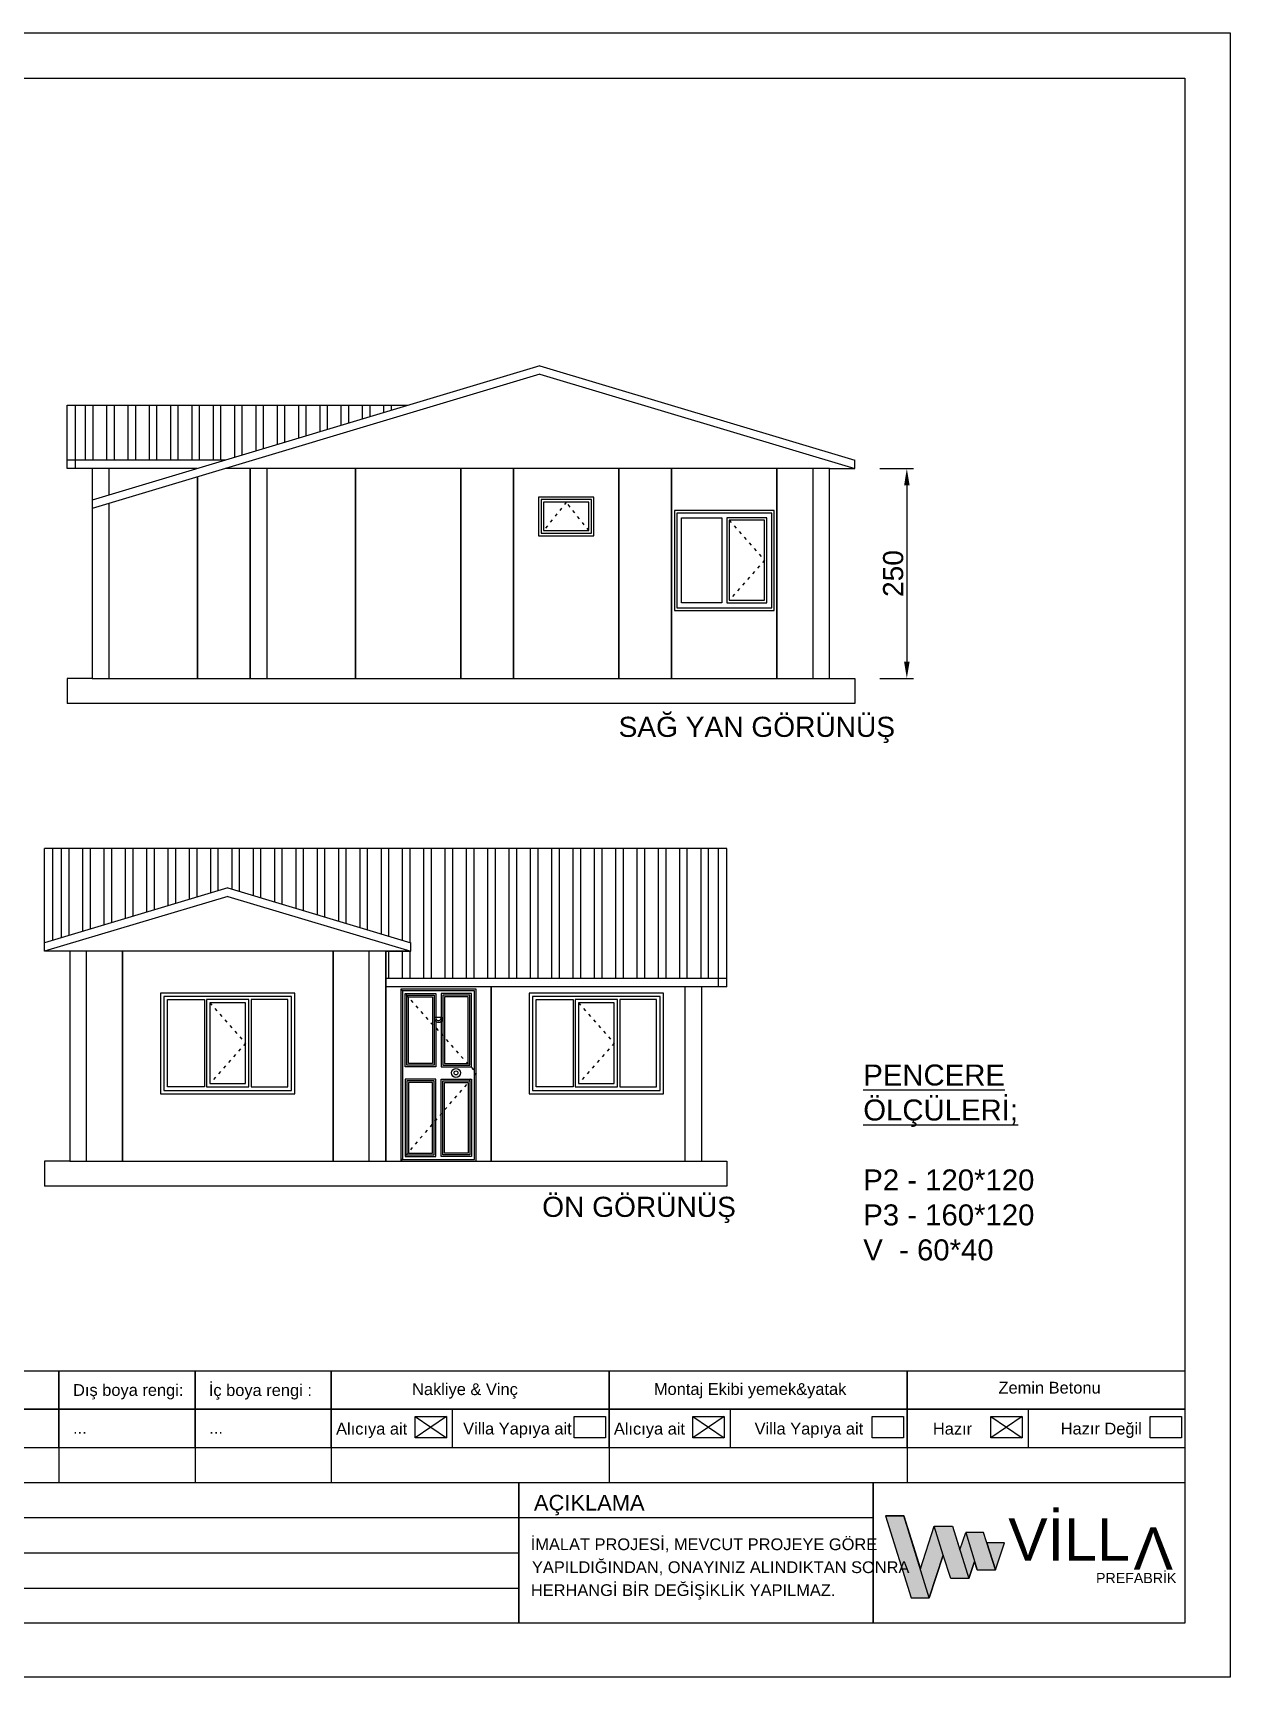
# Model space of a CAD drawing. Header units: millimetres. Extents: x 204298 to 220821, y -217696 to -203281.
# Drawn here: x 205643 to 207070, y -205240 to -203281 of the extents above; entities that cross this region are included whole.
import ezdxf

# ---------------------------------------------------------------- set-up
doc = ezdxf.new("R2010")
doc.units = ezdxf.units.MM
doc.header["$MEASUREMENT"] = 0
doc.linetypes.add('ACAD_ISO03W100', pattern=[30, 12, -18])
doc.layers.add('ANTET', color=7, linetype='Continuous')
doc.layers.add('YAZI', color=50, linetype='Continuous')
doc.styles.get("Standard").update_dxf_attribs({"font": 'arial.ttf'})
doc.dimstyles.new('SERCAN', dxfattribs={"dimscale": 20, "dimtxt": 1.2, "dimasz": 1, "dimexe": 0.4, "dimexo": 1.5, "dimgap": 0.2, "dimtad": 1, "dimrnd": 1, "dimzin": 12, "dimdsep": 46, "dimtxsty": 'Standard', "dimcen": 0.8, "dimdle": 0.0005, "dimclrd": 150, "dimclre": 1, "dimclrt": 3, "dimazin": 3, "dimtfac": 1, "dimtmove": 0, "dimatfit": 3, "dimldrblk": 'DOTSMALL', "dimfxl": 0, "dimtolj": 1, "dimtzin": 0, "dimarcsym": 0})

# ---------------------------------------------------------------- blocks, each defined once
blk = doc.blocks.new('Y.PANO')
at = {"color": 2}
blk.add_lwpolyline([(23785.5, 14100.5), (23848.2, 14100.5), (23848.2, 14350.5), (23785.5, 14350.5)], close=True, dxfattribs=at)
blk = doc.blocks.new('dffdfddffdfdfddf')
at = {"color": 1, "linetype": 'ACAD_ISO03W100', "ltscale": 0.3}
for p, q in [((24831, 14289.1), (24873.2, 14241)), ((24873.2, 14241), (24831, 14192.8))]:
    blk.add_line(p, q, dxfattribs=at)
at = {"color": 2}
blk.add_lwpolyline([(24726.7, 14100.5), (24977.7, 14100.5), (24977.7, 14350.5), (24726.7, 14350.5)], close=True, dxfattribs=at)
at = {"color": 0}
for points in [[(24932.2, 14300.5), (24772.2, 14300.5), (24772.2, 14180.5), (24932.2, 14180.5)], [(24928.2, 14296.5), (24776.2, 14296.5), (24776.2, 14184.5), (24928.2, 14184.5)], [(24780.5, 14293.1), (24824.5, 14293.1), (24824.5, 14188.8), (24780.5, 14188.8)], [(24877.2, 14293.1), (24827, 14293.1), (24827, 14188.8), (24877.2, 14188.8)], [(24873.2, 14289.1), (24831, 14289.1), (24831, 14192.8), (24873.2, 14192.8)], [(24923.9, 14293.1), (24879.9, 14293.1), (24879.9, 14188.8), (24923.9, 14188.8)]]:
    blk.add_lwpolyline(points, close=True, dxfattribs=at)
blk = doc.blocks.new('TAM PANO')
at = {"color": 2}
blk.add_lwpolyline([(23848.2, 14100.5), (23973.7, 14100.5), (23973.7, 14350.5), (23848.2, 14350.5)], close=True, dxfattribs=at)
blk = doc.blocks.new('V')
at = {"color": 1, "linetype": 'ACAD_ISO03W100', "ltscale": 0.3}
for p, q in [((25417, 14310.5), (25390, 14276.5)), ((25444, 14276.5), (25417, 14310.5))]:
    blk.add_line(p, q, dxfattribs=at)
at = {"color": 2}
blk.add_lwpolyline([(25354.2, 14100.5), (25479.7, 14100.5), (25479.7, 14350.5), (25354.2, 14350.5)], close=True, dxfattribs=at)
at = {"color": 0}
for points in [[(25384, 14316.5), (25384, 14270.5), (25450, 14270.5), (25450, 14316.5)], [(25387, 14313.5), (25387, 14273.5), (25447, 14273.5), (25447, 14313.5)]]:
    blk.add_lwpolyline(points, close=True, dxfattribs=at)
at = {"color": 144}
blk.add_lwpolyline([(25390, 14310.5), (25390, 14276.5), (25444, 14276.5), (25444, 14310.5)], close=True, dxfattribs=at)
blk = doc.blocks.new('P2')
at = {"color": 1, "linetype": 'ACAD_ISO03W100', "ltscale": 0.3}
for p, q in [((24669.9, 14288.9), (24711.9, 14241.3)), ((24669.9, 14288.9), (24711.9, 14241.3)), ((24711.9, 14241.3), (24669.9, 14193.6)), ((24711.9, 14241.3), (24669.9, 14193.6))]:
    blk.add_line(p, q, dxfattribs=at)
at = {"color": 2}
blk.add_lwpolyline([(24601.2, 14100.5), (24726.7, 14100.5), (24726.7, 14350.5), (24601.2, 14350.5)], close=True, dxfattribs=at)
at = {"color": 0}
for points in [[(24723.5, 14300.5), (24604.5, 14300.5), (24604.5, 14181.5), (24723.5, 14181.5)], [(24723.5, 14300.5), (24604.5, 14300.5), (24604.5, 14181.5), (24723.5, 14181.5)], [(24720.5, 14297.5), (24607.5, 14297.5), (24607.5, 14184.5), (24720.5, 14184.5)], [(24720.5, 14297.5), (24607.5, 14297.5), (24607.5, 14184.5), (24720.5, 14184.5)], [(24613, 14291.9), (24661, 14291.9), (24661, 14190.6), (24613, 14190.6)], [(24613, 14291.9), (24661, 14291.9), (24661, 14190.6), (24613, 14190.6)], [(24714.9, 14291.9), (24666.9, 14291.9), (24666.9, 14190.6), (24714.9, 14190.6)], [(24714.9, 14291.9), (24666.9, 14291.9), (24666.9, 14190.6), (24714.9, 14190.6)], [(24711.9, 14288.9), (24669.9, 14288.9), (24669.9, 14193.6), (24711.9, 14193.6)], [(24711.9, 14288.9), (24669.9, 14288.9), (24669.9, 14193.6), (24711.9, 14193.6)]]:
    blk.add_lwpolyline(points, close=True, dxfattribs=at)
blk = doc.blocks.new('30x30')
for p, q in [((0, 0), (-30, 0)), ((-30, 0), (-30, -30))]:
    blk.add_line(p, q)
blk = doc.blocks.new('*D7627')
at = {"color": 1, "lineweight": -2}
for p, q in [((206652.6, -203800.2), (206692.7, -203800.2)), ((206652.6, -204050.2), (206692.7, -204050.2))]:
    blk.add_line(p, q, dxfattribs=at)
at = {"color": 150, "lineweight": -2}
blk.add_line((206684.7, -203820.2), (206684.7, -204030.2), dxfattribs=at)
at = {"color": 150}
for points in [[(206688, -203820.2), (206681.4, -203820.2), (206684.7, -203800.2)], [(206681.4, -204030.2), (206688, -204030.2), (206684.7, -204050.2)]]:
    blk.add_solid(points, dxfattribs=at)
at = {"layer": 'Defpoints', "color": 0}
for p in [(206622.6, -203800.2), (206622.6, -204050.2), (206684.7, -204050.2)]:
    blk.add_point(p, dxfattribs=at)
at = {"color": 3, "insert": (206668.5, -203925.2), "char_height": 24, "attachment_point": 5, "rotation": 90}
blk.add_mtext('\\A1;250', dxfattribs=at)
blk = doc.blocks.new('_DotSmall')
at = {"color": 0, "linetype": 'ByBlock', "const_width": 0.5}
blk.add_lwpolyline([(-0.0625, 0, 1), (0.0625, 0, 1)], format="xyb", close=True, dxfattribs=at)
blk = doc.blocks.new('VİLLA YAPI LOGO')
h = blk.add_hatch(color=152)
h.dxf.hatch_style = 1
h.paths.add_polyline_path([(9538.8, 8387.7), (9514.4, 8387.7), (9548.6, 8279.2), (9572.4, 8279.2)])
h.paths.add_polyline_path([(9603, 8374.1), (9578.7, 8374.1), (9590.8, 8335.7), (9600.7, 8304.6), (9624.8, 8304.6)])
h.paths.add_polyline_path([(9648.6, 8351.8), (9644.1, 8365.8), (9620.6, 8365.8), (9635.8, 8316.2), (9660.2, 8316.2)])
h = blk.add_hatch(color=30)
h.dxf.hatch_style = 1
h.paths.add_polyline_path([(9590.8, 8335.7), (9578.7, 8374.1), (9560.6, 8317.3), (9572.4, 8279.2)])
h.paths.add_polyline_path([(9620.6, 8365.8), (9612.8, 8342.8), (9624.8, 8304.6), (9632.4, 8327)])
h.paths.add_polyline_path([(9671.8, 8351.8), (9648.6, 8351.8), (9660.2, 8316.2)])
blk.add_lwpolyline([(9514.4, 8387.7), (9548.6, 8279.2), (9572.4, 8279.2), (9538.8, 8387.7), (9514.4, 8387.7), (9538.8, 8387.7), (9560.6, 8317.3), (9578.7, 8374.1), (9603, 8374.1), (9624.8, 8304.6), (9600.7, 8304.6), (9590.8, 8335.7), (9572.4, 8279.2), (9590.8, 8335.7), (9578.7, 8374.1), (9603, 8374.1), (9612.8, 8342.8), (9620.6, 8365.8), (9635.8, 8316.2), (9632.4, 8327), (9624.8, 8304.6), (9632.4, 8327), (9635.8, 8316.2), (9660.2, 8316.2), (9671.8, 8351.8), (9648.6, 8351.8), (9660.2, 8316.2), (9644.1, 8365.8), (9620.6, 8365.8)])
at = {"attachment_point": 1}
for s, width, heights, insert, char_height in [('{\\f@Arial Unicode MS|b0|i0|c162|p34;VİLL}', 218.068, [79], (9676.9, 8384.4), 56.056), ('{\\f@Arial Unicode MS|b0|i0|c162|p34;PREFABRİK}', 125.405, [36.9], (9793.1, 8312), 13.453)]:
    blk.add_mtext_dynamic_manual_height_columns(s, width=width, gutter_width=12.5, heights=heights, dxfattribs=dict(at, insert=insert, char_height=char_height))
at = {"insert": (9895, 8316.3), "char_height": 56.056, "attachment_point": 1, "rotation": 180}
blk.add_mtext_dynamic_manual_height_columns('{\\f@Arial Unicode MS|b0|i0|c162|p34;V}', width=405.085, gutter_width=12.5, heights=[68.1], dxfattribs=at)

msp = doc.modelspace()

# ---------------------------------------------------------------- hatches: boundary and pattern name
h = msp.add_hatch()
h.set_pattern_fill('STEEL', color=1, scale=8, angle=45)
h.set_pattern_definition([(90, (186309.45, -209145.983), (-25.4, 5e-15), []), (90, (186300.47, -209137.003), (-25.4, 5e-15), [])])
h.paths.add_polyline_path([(206090.623, -203724.676), (205694.123, -203724.676), (205694.123, -203790.151), (205872.373, -203790.151)])
h = msp.add_hatch()
h.set_pattern_fill('STEEL', color=1, scale=8, angle=45)
h.set_pattern_definition([(90, (187449.334, -209721.217), (-25.4, 5e-15), []), (90, (187440.354, -209712.237), (-25.4, 5e-15), [])])
h.paths.add_polyline_path([(206460.356, -204252.848), (205667.356, -204252.848), (205667.356, -204362.385), (205875.606, -204299.91), (206093.856, -204365.385), (206093.856, -204375.385), (206063.856, -204375.385), (206063.856, -204407.808), (206460.356, -204407.808)])

# ---------------------------------------------------------------- linework, layer by layer
for p, q in [((206247.498, -203677.614), (205714.123, -203837.626)), ((206247.498, -203687.614), (205714.123, -203847.626)), ((206247.498, -203677.614), (206622.623, -203790.151)), ((206247.498, -203687.614), (206622.623, -203800.151)), ((205684.123, -203800.151), (205684.123, -203724.676)), ((205684.123, -203724.676), (206090.623, -203724.676)), ((205694.123, -203800.151), (205694.123, -203724.676)), ((205872.373, -203790.151), (205684.123, -203790.151)), ((206622.623, -203800.151), (206622.623, -203790.151)), ((205714.123, -203800.151), (205684.123, -203800.151)), ((206592.623, -203800.151), (206622.623, -203800.151)), ((206622.623, -204080.151), (205684.123, -204080.151)), ((206470.356, -204252.848), (205657.356, -204252.848)), ((205657.356, -204375.385), (205657.356, -204252.848)), ((205667.356, -204362.385), (205667.356, -204252.848)), ((206460.356, -204417.808), (206460.356, -204252.848)), ((206470.356, -204417.808), (206470.356, -204252.848)), ((205875.606, -204299.91), (205657.356, -204365.385)), ((205875.606, -204299.91), (206093.856, -204365.385)), ((205875.606, -204309.91), (205657.356, -204375.385)), ((205875.606, -204309.91), (206093.856, -204375.385)), ((205657.356, -204375.385), (205657.356, -204365.385)), ((205687.356, -204375.385), (205657.356, -204375.385)), ((206063.856, -204375.385), (206093.856, -204375.385)), ((206093.856, -204375.385), (206093.856, -204365.385)), ((206470.356, -204407.808), (206063.856, -204407.808)), ((206470.356, -204417.808), (206063.856, -204417.808)), ((206470.356, -204655.385), (205657.356, -204655.385)), ((206143.095, -204921.243), (206143.095, -204967.236)), ((206474.107, -204921.243), (206474.107, -204967.236)), ((206829.081, -204921.243), (206829.081, -204967.236)), ((206098.725, -204930.018), (206136.115, -204955.37)), ((206136.115, -204930.018), (206098.725, -204955.37)), ((206429.736, -204930.018), (206467.127, -204955.37)), ((206467.127, -204930.018), (206429.736, -204955.37)), ((206784.711, -204930.018), (206822.101, -204955.37)), ((206822.101, -204930.018), (206784.711, -204955.37)), ((205674.291, -204967.236), (205674.291, -205008.357)), ((205836.621, -204967.236), (205836.621, -205008.357)), ((205998.951, -204967.236), (205998.951, -205008.357)), ((206329.962, -204967.236), (206329.962, -205008.357)), ((206684.937, -204967.236), (206684.937, -205008.357))]:
    msp.add_line(p, q)
at = {"color": 1, "linetype": 'ACAD_ISO03W100', "ltscale": 0.3}
for p, q in [((206081.606, -204420.385), (206171.606, -204520.385)), ((206293.666, -204436.75), (206335.869, -204484.872)), ((206335.869, -204484.872), (206293.666, -204532.995)), ((206171.606, -204520.385), (206081.606, -204625.385))]:
    msp.add_line(p, q, dxfattribs=at)
at = {"color": 30}
for q in [(206121.347, -204454.398), (206131.865, -204454.398)]:
    msp.add_line((206129.871, -204454.398), q, dxfattribs=at)
at = {"color": 2}
for points in [[(205839.04, -203800.151), (205714.123, -203800.151), (205714.123, -204050.151), (205839.623, -204050.151), (205839.623, -203809.976)], [(205839.623, -203809.976), (205839.623, -204050.151), (205902.373, -204050.151), (205902.373, -203800.151), (205872.373, -203800.151)], [(206093.856, -204375.385), (206063.856, -204375.385), (206063.856, -204625.385), (206189.356, -204625.385), (206189.356, -204417.808)], [(206189.356, -204417.808), (206189.356, -204625.385), (206440.356, -204625.385), (206440.356, -204417.808)]]:
    msp.add_lwpolyline(points, dxfattribs=at)
msp.add_lwpolyline([(205734.123, -203831.626), (205734.123, -203800.151), (205714.123, -203800.151), (205714.123, -204050.151), (205734.123, -204050.151), (205734.123, -203841.626)])
for points in [[(205902.373, -204050.151), (205922.373, -204050.151), (205922.373, -203800.151), (205902.373, -203800.151)], [(206572.623, -204050.151), (206592.623, -204050.151), (206592.623, -203800.151), (206572.623, -203800.151)], [(205687.356, -204625.385), (205707.356, -204625.385), (205707.356, -204375.385), (205687.356, -204375.385)], [(206043.856, -204625.385), (206063.856, -204625.385), (206063.856, -204375.385), (206043.856, -204375.385)], [(206420.356, -204625.385), (206440.356, -204625.385), (206440.356, -204417.808), (206420.356, -204417.808)], [(205511.962, -204875.25), (205674.291, -204875.25), (205674.291, -204921.243), (205511.962, -204921.243)], [(205674.291, -204875.25), (205836.621, -204875.25), (205836.621, -204921.243), (205674.291, -204921.243)], [(205836.621, -204875.25), (205998.951, -204875.25), (205998.951, -204921.243), (205836.621, -204921.243)], [(205998.951, -204875.25), (206329.962, -204875.25), (206329.962, -204921.243), (205998.951, -204921.243)], [(206329.962, -204875.25), (206684.937, -204875.25), (206684.937, -204921.243), (206329.962, -204921.243)], [(206684.937, -204875.25), (207015.948, -204875.25), (207015.948, -204921.243), (206684.937, -204921.243)], [(205511.962, -204921.243), (205674.291, -204921.243), (205674.291, -204967.236), (205511.962, -204967.236)], [(205674.291, -204921.243), (205836.621, -204921.243), (205836.621, -204967.236), (205674.291, -204967.236)], [(205836.621, -204921.243), (205998.951, -204921.243), (205998.951, -204967.236), (205836.621, -204967.236)], [(205998.951, -204921.243), (206329.962, -204921.243), (206329.962, -204967.236), (205998.951, -204967.236)], [(206329.962, -204921.243), (206684.937, -204921.243), (206684.937, -204967.236), (206329.962, -204967.236)], [(206684.937, -204921.243), (207015.948, -204921.243), (207015.948, -204967.236), (206684.937, -204967.236)], [(206098.725, -204930.018), (206136.115, -204930.018), (206136.115, -204955.37), (206098.725, -204955.37)], [(206288.456, -204930.018), (206325.847, -204930.018), (206325.847, -204955.37), (206288.456, -204955.37)], [(206429.736, -204930.018), (206467.127, -204930.018), (206467.127, -204955.37), (206429.736, -204955.37)], [(206643.431, -204930.018), (206680.821, -204930.018), (206680.821, -204955.37), (206643.431, -204955.37)], [(206784.711, -204930.018), (206822.101, -204930.018), (206822.101, -204955.37), (206784.711, -204955.37)], [(206974.442, -204930.018), (207011.832, -204930.018), (207011.832, -204955.37), (206974.442, -204955.37)]]:
    msp.add_lwpolyline(points, close=True)
at = {"color": 30}
for points in [[(206171.606, -204420.385), (206081.606, -204420.385), (206081.606, -204625.385), (206171.606, -204625.385)], [(206169.606, -204422.385), (206083.606, -204422.385), (206083.606, -204623.385), (206169.606, -204623.385)], [(206087.104, -204425.778), (206123.347, -204425.778), (206123.347, -204513.066), (206087.104, -204513.066)], [(206089.104, -204427.778), (206121.347, -204427.778), (206121.347, -204511.066), (206089.104, -204511.066)], [(206091.104, -204429.778), (206119.347, -204429.778), (206119.347, -204509.066), (206091.104, -204509.066)], [(206166.108, -204425.778), (206129.865, -204425.778), (206129.865, -204513.066), (206166.108, -204513.066)], [(206164.108, -204427.778), (206131.865, -204427.778), (206131.865, -204511.066), (206164.108, -204511.066)], [(206162.108, -204429.778), (206133.865, -204429.778), (206133.865, -204509.066), (206162.108, -204509.066)], [(206087.104, -204619.993), (206123.347, -204619.993), (206123.347, -204527.705), (206087.104, -204527.705)], [(206089.104, -204617.993), (206121.347, -204617.993), (206121.347, -204529.705), (206089.104, -204529.705)], [(206091.104, -204615.993), (206119.347, -204615.993), (206119.347, -204531.705), (206091.104, -204531.705)], [(206166.108, -204619.993), (206129.865, -204619.993), (206129.865, -204527.705), (206166.108, -204527.705)], [(206164.108, -204617.993), (206131.865, -204617.993), (206131.865, -204529.705), (206164.108, -204529.705)], [(206162.108, -204615.993), (206133.865, -204615.993), (206133.865, -204531.705), (206162.108, -204531.705)]]:
    msp.add_lwpolyline(points, close=True, dxfattribs=at)
at = {"color": 0}
for points in [[(206394.856, -204425.385), (206234.856, -204425.385), (206234.856, -204545.385), (206394.856, -204545.385)], [(206390.856, -204429.385), (206238.856, -204429.385), (206238.856, -204541.385), (206390.856, -204541.385)], [(206243.171, -204432.706), (206287.129, -204432.706), (206287.129, -204537.028), (206243.171, -204537.028)], [(206339.869, -204432.75), (206289.666, -204432.75), (206289.666, -204536.995), (206339.869, -204536.995)], [(206335.869, -204436.75), (206293.666, -204436.75), (206293.666, -204532.995), (206335.869, -204532.995)], [(206386.541, -204432.706), (206342.582, -204432.706), (206342.582, -204537.028), (206386.541, -204537.028)]]:
    msp.add_lwpolyline(points, close=True, dxfattribs=at)
at = {"color": 30}
for radius in [5.332, 2.332]:
    msp.add_circle((206147.512, -204520.306), radius, dxfattribs=at)
for radius, start in [(5.274, 179.254775), (3.274, 178.802759)]:
    msp.add_arc((206126.605, -204454.638), radius, start, 4.202901, dxfattribs=at)
at = {"layer": 'ANTET'}
for p, q in [((206644.527, -205176.156), (206644.527, -205008.195)), ((206644.527, -205008.195), (206644.527, -205176.156)), ((207015.948, -205008.195), (207015.948, -205176.156)), ((204721.703, -205008.357), (207015.948, -205008.357)), ((206222.445, -205008.357), (206222.445, -205176.156)), ((206222.445, -205176.156), (206222.445, -205008.357)), ((204996.989, -205050.347), (206222.445, -205050.347)), ((204996.989, -205092.338), (206222.445, -205092.338)), ((204996.989, -205134.328), (206222.445, -205134.328))]:
    msp.add_line(p, q, dxfattribs=at)
for points in [[(204298.495, -203280.869), (207069.861, -203280.869), (207069.861, -205240.421), (204298.495, -205240.421)], [(204352.408, -203334.782), (207015.948, -203334.782), (207015.948, -205176.156), (204352.408, -205176.156)]]:
    msp.add_lwpolyline(points, close=True, dxfattribs=at)
at = {"layer": 'ANTET', "ltscale": 1, "flags": 128}
msp.add_lwpolyline([(206222.445, -205050.347), (206644.527, -205050.347)], dxfattribs=at)

# ---------------------------------------------------------------- block references
for name, p in [('TAM PANO', (182054.168, -218150.608)), ('TAM PANO', (182179.668, -218150.608)), ('Y.PANO', (182367.918, -218150.608)), ('V', (180861.918, -218150.608)), ('Y.PANO', (182556.168, -218150.608)), ('P2', (181803.168, -218150.608)), ('Y.PANO', (182744.418, -218150.608)), ('30x30', (205714.123, -204050.151)), ('Y.PANO', (181901.901, -218725.842)), ('dffdfddffdfdfddf', (181023.401, -218725.842)), ('Y.PANO', (182215.651, -218725.842)), ('30x30', (205687.356, -204625.385))]:
    msp.add_blockref(name, p)
at = {"xscale": -1}
for p in [(206592.623, -204050.151), (206440.356, -204625.385)]:
    msp.add_blockref('30x30', p, dxfattribs=at)
at = {"xscale": 0.9, "yscale": 0.9, "zscale": 0.9}
msp.add_blockref('VİLLA YAPI LOGO', (198096.294, -212597.101), dxfattribs=at)

# ---------------------------------------------------------------- texts
at = {"insert": (206632.794, -204510.362), "char_height": 25, "attachment_point": 1}
msp.add_mtext_dynamic_manual_height_columns('{\\LPENCERE ÖLÇÜLERİ;}\\P\\PP2 - 120*120\\PP3 - 160*120\\PV  - 60*40', width=318.49724, gutter_width=12.5, heights=[249.345], dxfattribs=at)
at = {"layer": 'ANTET'}
e = msp.add_text('AÇIKLAMA', height=18.6624, dxfattribs=at)
e.set_placement((206240.39, -205041.855))
e.dxf.unprotected_set("ltscale", 0)
for s, p in [('İMALAT PROJESİ, MEVCUT PROJEYE GÖRE', (206236.574, -205089.088)), ('YAPILDIĞINDAN, ONAYINIZ ALINDIKTAN SONRA', (206238.016, -205116.421)), ('HERHANGİ BİR DEĞİŞİKLİK YAPILMAZ.', (206236.724, -205143.755))]:
    msp.add_text(s, height=13.9968, dxfattribs=at).set_placement(p)
at = {"layer": 'YAZI'}
for s, height, p in [('SAĞ YAN GÖRÜNÜŞ', 23.97988, (206341.228, -204119.883)), ('ÖN GÖRÜNÜŞ', 23.9799, (206250.227, -204691.934)), ('Dış boya rengi:', 13.9968, (205691.257, -204905.24)), ('İç boya rengi :', 13.9968, (205853.03, -204905.38)), ('Nakliye & Vinç', 13.9968, (206095.209, -204904.308)), ('Montaj Ekibi yemek&yatak', 13.9968, (206383.331, -204904.085)), ('Zemin Betonu', 13.9968, (206793.904, -204902.47)), ('...', 13.9968, (205691.257, -204950.468)), ('...', 13.9968, (205853.586, -204950.468)), ('Alıcıya ait ', 13.9968, (206004.643, -204951.367)), ('Villa Yapıya ait', 13.9968, (206156.065, -204951.242)), ('Alıcıya ait ', 13.9968, (206335.654, -204951.367)), ('Villa Yapıya ait', 13.9968, (206503.35, -204951.242)), ('Hazır', 13.9968, (206715.723, -204951.367)), ('Hazır Değil', 13.9968, (206867.997, -204951.242))]:
    e = msp.add_text(s, height=height, dxfattribs=at)
    e.set_placement(p)
    e.dxf.unprotected_set("ltscale", 0)

# ---------------------------------------------------------------- dimensions: what is measured, and where the dimension line sits
dim = msp.add_linear_dim(base=(206684.705, -204050.151), p1=(206622.623, -203800.151), p2=(206622.623, -204050.151), angle=90, dimstyle='SERCAN')
dim.commit()
dim.dimension.update_dxf_attribs({"geometry": '*D7627', "text_midpoint": (206668.453, -203925.151)})

doc.saveas('drawing.dxf')
